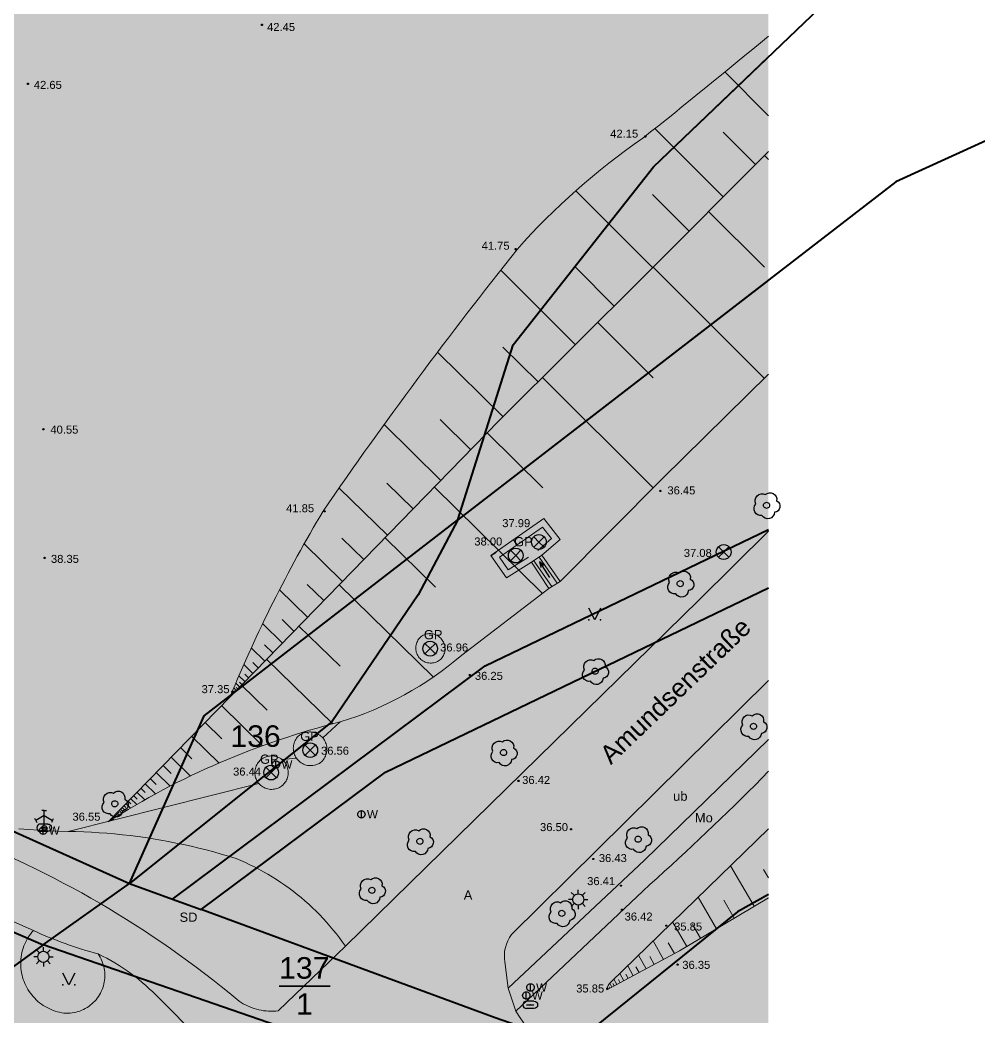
# Model space of a CAD drawing. Header units: metres. Extents: x 363857 to 365179, y 5807840 to 5809004.
# Drawn here: x 364939.2 to 365017.1, y 5808335.5 to 5808416.5 of the extents above; entities that cross this region are included whole.
import ezdxf

# ---------------------------------------------------------------- set-up
doc = ezdxf.new("R2010")
doc.units = ezdxf.units.M
doc.header["$LTSCALE"] = 0.5
doc.linetypes.add('LF11.35', pattern=[0])
doc.layers.get('0').update_dxf_attribs({"color": 1, "linetype": 'CONTINUOUS'})
for name, color, linetype in [('Flurstücksgrenze', 5, 'CONTINUOUS'), ('Stk.Befestigungsarten', 1, 'CONTINUOUS'), ('Stk.Beleuchtung', 1, 'CONTINUOUS'), ('Stk.Bordsteine', 1, 'CONTINUOUS'), ('Stk.Bäume', 1, 'CONTINUOUS'), ('Stk.Böschungen', 1, 'CONTINUOUS'), ('Stk.Einfriedungen', 1, 'CONTINUOUS'), ('Stk.Geländehöhen', 1, 'CONTINUOUS'), ('Stk.Grünflächen', 1, 'CONTINUOUS'), ('Stk.Straßennamen', 1, 'CONTINUOUS'), ('Stk.Topografie allgemein', 1, 'CONTINUOUS'), ('Stk.Ver- und Entsorgungsanlagen allgemein', 1, 'CONTINUOUS'), ('Stk.Waldflächen', 1, 'CONTINUOUS'), ('Stk.Wasserversorgung', 1, 'CONTINUOUS')]:
    doc.layers.add(name, color=color, linetype=linetype)
doc.styles.add('Arial', font='Arial.ttf')
doc.styles.add('TA  11.0401.0000', font='Arial.ttf')

# ---------------------------------------------------------------- blocks, each defined once
blk = doc.blocks.new('S11..221', base_point=(0, -0.5))
at = {"color": 0, "lineweight": -2}
blk.add_lwpolyline([(0, -0.5), (0, 0), (0, 0.5)], dxfattribs=at)
blk = doc.blocks.new('Geländehöhe')
at = {"color": 0, "lineweight": -2}
for points in [[(0.0087, -0.005, -0.5773503), (-0.0087, -0.005, -0.5773503), (0, 0.01, -0.5773503)], [(0.0043, -0.0025, -0.5773503), (-0.0043, -0.0025, -0.5773503), (0, 0.005, -0.5773503)]]:
    blk.add_lwpolyline(points, format="xyb", close=True, dxfattribs=at)
blk = doc.blocks.new('Treppenpfeil')
at = {"color": 0, "lineweight": -2}
for points in [[(-0.1, 0.05), (-0.25, 0), (-0.1, -0.05)], [(-0.25, 0), (0.25, 0)]]:
    blk.add_lwpolyline(points, dxfattribs=at)
blk = doc.blocks.new('S11..124')
at = {"color": 0, "lineweight": -2}
for points in [[(-0.1, 0), (-0.175, 0)], [(-0.075, 0.075), (-0.125, 0.125)], [(0, 0.1), (0, 0.175)], [(0.075, 0.075), (0.125, 0.125)], [(0.1, 0), (0.175, 0)], [(-0.075, -0.075), (-0.125, -0.125)], [(0, -0.1), (0, -0.175)], [(0.075, -0.075), (0.125, -0.125)]]:
    blk.add_lwpolyline(points, dxfattribs=at)
blk.add_lwpolyline([(0.0866, -0.05, -0.5773503), (-0.0866, -0.05, -0.5773503), (0, 0.1, -0.5773503)], format="xyb", close=True, dxfattribs=at)
blk = doc.blocks.new('S11..320')
at = {"color": 0, "lineweight": -2}
for points in [[(0, 0.125), (-0.085, 0.075), (-0.095, 0.095)], [(0, 0.025), (0, 0.125), (0, 0.175), (-0.025, 0.175)], [(0, 0.175), (0.025, 0.175)], [(0, 0.125), (0.085, 0.075), (0.075, 0.055)], [(-0.085, 0.075), (-0.075, 0.055)], [(0.085, 0.075), (0.095, 0.095)]]:
    blk.add_lwpolyline(points, dxfattribs=at)
blk.add_lwpolyline([(0.0216, -0.0125, -0.5773503), (-0.0216, -0.0125, -0.5773503), (0, 0.025, -0.5773503)], format="xyb", close=True, dxfattribs=at)
blk = doc.blocks.new('S11..151')
at = {"color": 0, "lineweight": -2}
for points in [[(0.25, 0.25), (-0.25, 0.25, 1), (-0.25, -0.25)], [(0.25, 0.25, -1), (0.25, -0.25), (-0.25, -0.25)]]:
    blk.add_lwpolyline(points, format="xyb", dxfattribs=at)
blk.add_lwpolyline([(-0.25, 0), (0.25, 0)], dxfattribs=at)
blk.add_point((0, 0), dxfattribs=at)
blk = doc.blocks.new('Wasserschieber')
at = {"color": 0, "lineweight": -2}
blk.add_lwpolyline([(0.0346, -0.02, -0.5773503), (-0.0346, -0.02, -0.5773503), (0, 0.04, -0.5773503)], format="xyb", close=True, dxfattribs=at)
blk.add_lwpolyline([(0, -0.04), (0, 0.04)], dxfattribs=at)
at = {"color": 0, "lineweight": -2, "insert": (0.0605, -0.0445), "char_height": 0.09, "attachment_point": 7, "line_spacing_factor": 0.84, "style": 'Arial'}
blk.add_mtext('W', dxfattribs=at)
blk = doc.blocks.new('S11..60')
at = {"color": 0, "lineweight": -2}
for points in [[(0.165, 0.075, -0.7675055), (0.13, -0.115, -0.7475991), (-0.075, -0.165, -0.7388858), (-0.175, 0.02, -0.7315501), (-0.02, 0.175, -0.7388858)], [(0.0433, -0.025, -0.5773503), (-0.0433, -0.025, -0.5773503), (0, 0.05, -0.5773503)]]:
    blk.add_lwpolyline(points, format="xyb", close=True, dxfattribs=at)
blk = doc.blocks.new('S11..36')
at = {"color": 0, "lineweight": -2}
blk.add_lwpolyline([(0.065, -0.0375, -0.5773503), (-0.065, -0.0375, -0.5773503), (0, 0.075, -0.5773503)], format="xyb", close=True, dxfattribs=at)
for points in [[(-0.05, 0.05), (0, 0), (-0.05, -0.05)], [(0.05, -0.05), (0, 0), (0.05, 0.05)]]:
    blk.add_lwpolyline(points, dxfattribs=at)
blk = doc.blocks.new('S11..146', base_point=(0, 0.25))
at = {"color": 0, "lineweight": -2}
blk.add_lwpolyline([(0.05, 0.35), (0, 0.25), (-0.05, 0.35)], dxfattribs=at)
for p in [(-0.05, 0.25), (0.05, 0.25)]:
    blk.add_point(p, dxfattribs=at)

msp = doc.modelspace()

# ---------------------------------------------------------------- hatches: boundary and pattern name
at = {"layer": 'Stk.Befestigungsarten', "lineweight": 18}
for points in [[(364906.2511, 5808357.9869), (364865.5289, 5808379.7693), (364870.0932, 5808381.5097, 0.0221059), (364931.1668, 5808351.907), (364939.6649, 5808347.9259, -0.0273779), (364947.1211, 5808343.8889, -0.0358384), (364956.8406, 5808336.9352, 0.197847), (364960.152, 5808336.0283), (364954.4652, 5808330.6479, 0.110371), (364954.9721, 5808331.8896, 0.1350347), (364954.19, 5808333.321), (364949.9691, 5808337.5568, 0.0820662), (364945.5314, 5808340.6439, -0.0411628), (364940.2672, 5808342.5505), (364932.0643, 5808346.1471)], [(365000, 5808362.8478), (364979.1245, 5808342.2208, 0.2062722), (364978.5799, 5808339.9954), (364978.8529, 5808337.8648), (364972.1311, 5808332.4825, 0.076786), (364970.4023, 5808332.492, 0.1523108), (364967.276, 5808331.0833), (364954.4652, 5808330.6479), (364960.152, 5808336.0283), (364965.6292, 5808341.2753), (364994.3408, 5808369.3914), (365000, 5808374.9868)], [(364997.0138, 5808317.0052, 0.0488021), (364989.4114, 5808322.9411), (364986.1037, 5808325.4839, 0.0938643), (364972.1311, 5808332.4825), (364978.8529, 5808337.8648), (364979.4748, 5808335.9936, 0.1721882), (364987.4141, 5808329.621, -0.0804736), (364993.6449, 5808325.8764, -0.0200067), (364996.7632, 5808323.4803, -0.0222969), (365000, 5808320.526), (365000, 5808313.9138, 0.0185222)]]:
    msp.add_hatch(color=9, dxfattribs=at).paths.add_polyline_path(points, flags=0)
at = {"layer": 'Stk.Befestigungsarten', "lineweight": 18, "true_color": 0xfcddb3}
for points in [[(364981.7393, 5808376.0054), (364983.075, 5808374.313), (364981.5918, 5808373.0307), (364980.7615, 5808372.4568), (364978.7223, 5808371.1826), (364977.4561, 5808373.0033)], [(364971.8583, 5808366.4885, -0.3468413), (364973.37, 5808366.2917, -0.4098354), (364973.3624, 5808364.5639, -0.4413918), (364971.5576, 5808364.7909, -0.4085752)], [(364963.6086, 5808356.1854, -0.4099622), (364961.6384, 5808356.5484, -0.3520518), (364961.7825, 5808358.3305, -0.413399), (364963.7928, 5808358.189, -0.4124659)], [(364978.8529, 5808337.8648), (364989.9398, 5808348.27), (365000, 5808358.0704), (365000, 5808355.4798), (364998.915, 5808354.3542, -0.0131145), (364989.793, 5808345.7551), (364979.4748, 5808335.9936)], [(364960.5274, 5808354.3481, -0.4132431), (364958.5851, 5808354.4888, -0.3914224), (364958.6827, 5808356.3589, -0.3659035), (364960.4607, 5808356.4512, -0.463213)]]:
    msp.add_hatch(color=41, dxfattribs=at).paths.add_polyline_path(points, flags=0)
at = {"layer": 'Stk.Befestigungsarten', "lineweight": 18, "true_color": 0xdcbe9c}
msp.add_hatch(color=31, dxfattribs=at).paths.add_polyline_path([(365000, 5808358.0704), (364989.9398, 5808348.27), (364978.8529, 5808337.8648), (364978.5799, 5808339.9954, -0.2062722), (364979.1245, 5808342.2208), (365000, 5808362.8478)], flags=0)
at = {"layer": 'Stk.Befestigungsarten', "lineweight": 18, "true_color": 0xe4d1d1}
for points in [[(364960.152, 5808336.0283, -0.197847), (364956.8406, 5808336.9352, 0.0358384), (364947.1211, 5808343.8889, 0.0273779), (364939.6649, 5808347.9259), (364931.1668, 5808351.907, 0.0409991), (364943.0939, 5808350.5982, -0.0734816), (364956.734, 5808348.3928, -0.1459839), (364965.6292, 5808341.2753)], [(364942.3735, 5808318.4, 0.1057525), (364945.2493, 5808323.6309, 0.0565353), (364945.822, 5808326.7961, 0.4035788), (364943.5237, 5808328.8478, 0.1567813), (364937.9562, 5808326.5824), (364925.457, 5808316.3547), (364922.3763, 5808318.1677, -0.0374505), (364929.3793, 5808325.8939, -0.0250037), (364934.6649, 5808330.4334, 0.1123961), (364936.0923, 5808335.1211, 0.0844715), (364934.8933, 5808340.9705, 0.0741715), (364932.0643, 5808346.1471), (364940.2672, 5808342.5505, 0.2572825), (364939.39, 5808338.7495, 0.3112182), (364942.926, 5808335.828, 0.2566803), (364945.5542, 5808337.1928, 0.3071063), (364945.5314, 5808340.6439, -0.0820662), (364949.9691, 5808337.5568), (364954.19, 5808333.321, -0.1350347), (364954.9721, 5808331.8896, -0.110371), (364954.4652, 5808330.6479)]]:
    msp.add_hatch(color=254, dxfattribs=at).paths.add_polyline_path(points, flags=0)
at = {"layer": 'Stk.Grünflächen', "lineweight": 18, "true_color": 0xe0ffd9}
for points in [[(364963.7928, 5808358.189), (364965.2007, 5808359.4904, 0.1035849), (364975.0756, 5808364.906), (364982.1713, 5808370.335), (364983.0707, 5808370.908), (364991.3821, 5808379.2513), (365000, 5808387.7443), (365000, 5808374.9868), (364994.3408, 5808369.3914), (364965.6292, 5808341.2753, 0.1459839), (364956.734, 5808348.3928, 0.0734816), (364943.0939, 5808350.5982), (364958.5851, 5808354.4888, 0.4132431), (364960.5274, 5808354.3481, 0.463213), (364960.4607, 5808356.4512), (364961.6384, 5808356.5484, 0.4099622), (364963.6086, 5808356.1854, 0.4124659)], [(364945.5314, 5808340.6439, -0.3071063), (364945.5542, 5808337.1928, -0.2566803), (364942.926, 5808335.828, -0.3112182), (364939.39, 5808338.7495, -0.2572825), (364940.2672, 5808342.5505, 0.0411628)]]:
    msp.add_hatch(color=254, dxfattribs=at).paths.add_polyline_path(points, flags=0)
at = {"layer": 'Stk.Topografie allgemein', "lineweight": 18, "true_color": 0xe5e5e5}
msp.add_hatch(color=254, dxfattribs=at).paths.add_polyline_path([(364982.1713, 5808370.335), (364980.7615, 5808372.4568), (364981.5918, 5808373.0307), (364983.0707, 5808370.908)], flags=0)
at = {"layer": 'Stk.Waldflächen', "lineweight": 18, "true_color": 0xb3ff7f}
h = msp.add_hatch(color=71, dxfattribs=at)
h.paths.add_polyline_path([(364870.0932, 5808381.5097, -0.0219061), (364863.2677, 5808385.2468), (364846.7479, 5808395.9409), (364832.8914, 5808404.9468), (364823.8065, 5808410.8236), (364815.5788, 5808417.2292), (364804.4354, 5808426.1408), (364791.6963, 5808436.4919), (364780.8809, 5808445.1211), (364934.3953, 5808570.256), (364943.3743, 5808564.7467), (364950.9246, 5808559.9842), (364959.0199, 5808555.48), (364964.7782, 5808552.3296), (364969.0388, 5808549.9501), (365000, 5808418.1624), (365000, 5808387.7443), (364991.3821, 5808379.2513), (364983.0707, 5808370.908), (364981.5918, 5808373.0307), (364983.075, 5808374.313), (364981.7393, 5808376.0054), (364977.4561, 5808373.0033), (364978.7223, 5808371.1826), (364980.7615, 5808372.4568), (364982.1713, 5808370.335), (364975.0756, 5808364.906, -0.1035849), (364965.2007, 5808359.4904), (364963.7928, 5808358.189, 0.413399), (364961.7825, 5808358.3305, 0.3520518), (364961.6384, 5808356.5484), (364960.4607, 5808356.4512, 0.3659035), (364958.6827, 5808356.3589, 0.3914224), (364958.5851, 5808354.4888), (364943.0939, 5808350.5982, -0.0409991), (364931.1668, 5808351.907, -0.0221059)], flags=0)
h.paths.add_polyline_path([(364971.8583, 5808366.4885, 0.4085752), (364971.5576, 5808364.7909, 0.4413918), (364973.3624, 5808364.5639, 0.4098354), (364973.37, 5808366.2917, 0.3468413)], flags=0)
msp.add_hatch(color=71, dxfattribs=at).paths.add_polyline_path([(365000, 5808324.2907, -0.0281371), (364993.6449, 5808325.8764, 0.0804736), (364987.4141, 5808329.621, -0.1721882), (364979.4748, 5808335.9936), (364989.793, 5808345.7551, 0.0131145), (364998.915, 5808354.3542), (365000, 5808355.4798)], flags=0)

# ---------------------------------------------------------------- linework, layer by layer
at = {"layer": 'Flurstücksgrenze', "color": 7, "linetype": 'Continuous', "lineweight": 40}
for p, q in [((364976.989, 5808364.053), (365000, 5808375.1084)), ((364895.879, 5808369.78), (364948.078, 5808346.368)), ((364951.584, 5808345.101), (364976.989, 5808364.053)), ((364892.465, 5808362.523), (364941.064, 5808341.375)), ((364941.064, 5808341.375), (364948.078, 5808346.368)), ((364948.078, 5808346.368), (364951.584, 5808345.101)), ((364951.584, 5808345.101), (364953.909, 5808344.245)), ((364941.064, 5808341.375), (364908.865, 5808318.095)), ((364978.236, 5808328.568), (364941.064, 5808341.375))]:
    msp.add_line(p, q, dxfattribs=at)
at = {"layer": 'Flurstücksgrenze', "color": 7, "linetype": 'Continuous', "lineweight": 35}
msp.add_line((364960.2422, 5808338.035), (364964.3898, 5808338.035), dxfattribs=at)
at = {"layer": 'Flurstücksgrenze', "color": 7, "linetype": 'Continuous', "lineweight": 40}
for points in [[(365000, 5808395.3759), (364974.758, 5808375.896), (364979.266, 5808390.108), (364990.666, 5808404.575), (365029.857, 5808442.06), (365054.157, 5808469.189), (365067.031, 5808480.046), (365067.647, 5808488.631), (365097.61, 5808502.597), (365151.096, 5808548.993), (365166.269, 5808559.14), (365179.423, 5808519.164), (365171.698, 5808509.532), (365167.091, 5808503.788), (365132.798, 5808469.391), (365131.058, 5808461.683), (365106.886, 5808446.594), (365105.919, 5808446.885), (365010.36, 5808403.371), (364974.758, 5808375.896)], [(364974.758, 5808375.896), (364979.266, 5808390.108), (364990.666, 5808404.575), (365000, 5808413.5027)], [(364953.909, 5808344.245), (364968.887, 5808355.419), (365000, 5808370.3803)], [(365000, 5808345.477), (364997.491, 5808344.06), (364984.077, 5808333.267), (364977.802, 5808335.452), (364953.909, 5808344.245)]]:
    msp.add_lwpolyline(points, dxfattribs=at)
msp.add_lwpolyline([(364948.078, 5808346.368), (364954.152, 5808359.993), (364974.758, 5808375.896), (364971.547, 5808369.826), (364964.532, 5808359.504), (364948.078, 5808346.368)], close=True, dxfattribs=at)
at = {"layer": 'Stk.Bordsteine', "color": 7, "linetype": 'Continuous', "lineweight": 18}
msp.add_line((364978.8529, 5808337.8648), (364979.4748, 5808335.9936), dxfattribs=at)
for points in [[(364978.8529, 5808337.8648), (364978.5799, 5808339.9954, -0.2062722), (364979.1245, 5808342.2208), (365000, 5808362.8478)], [(364993.6449, 5808325.8764, 0.0804736), (364987.4141, 5808329.621, -0.1721882), (364979.4748, 5808335.9936)]]:
    msp.add_lwpolyline(points, format="xyb", dxfattribs=at)
at = {"layer": 'Stk.Böschungen', "color": 7, "linetype": 'Continuous', "lineweight": 9}
for p, q in [((365000, 5808408.7242), (364996.4515, 5808412.2823)), ((364996.3252, 5808402.1435), (364990.7784, 5808407.6858)), ((364998.9478, 5808404.7745), (364996.3245, 5808407.4049)), ((364999.6727, 5808405.5018), (365000, 5808405.1737)), ((364990.59, 5808396.3896), (364984.3482, 5808402.6263)), ((364993.5574, 5808399.3667), (364990.5839, 5808402.3378)), ((364995.1472, 5808400.9617), (364999.6815, 5808396.4303)), ((364984.3131, 5808390.1284), (364978.2544, 5808396.1822)), ((364987.4673, 5808393.2731), (364984.3166, 5808396.4213)), ((364990.6418, 5808396.4417), (364999.6701, 5808387.4192)), ((364986.138, 5808391.9479), (364990.6383, 5808387.4506)), ((364978.4385, 5808384.2716), (364973.1058, 5808389.5233)), ((364981.2803, 5808387.1049), (364978.4213, 5808389.9205)), ((364981.642, 5808387.4654), (364990.6445, 5808378.5109)), ((364975.8205, 5808381.5976), (364973.3373, 5808384.043)), ((364973.3866, 5808379.1029), (364968.7781, 5808383.6415)), ((364977.1579, 5808382.9684), (364981.6818, 5808378.5117)), ((364971.1281, 5808376.788), (364968.9909, 5808378.8776)), ((364969.0408, 5808374.6486), (364965.1198, 5808378.4823)), ((364972.8587, 5808378.5618), (364981.6299, 5808369.9208)), ((364965.3847, 5808370.9012), (364962.2696, 5808373.9468)), ((364967.1261, 5808372.686), (364965.3431, 5808374.4294)), ((364968.8487, 5808374.4517), (364972.9575, 5808370.4404)), ((364962.5552, 5808368.001), (364960.2773, 5808370.2282)), ((364963.8635, 5808369.342), (364962.5239, 5808370.6517)), ((364965.1094, 5808370.6191), (364972.7723, 5808363.1382)), ((364960.5024, 5808365.897), (364958.9016, 5808367.4622)), ((364961.4429, 5808366.8609), (364960.4799, 5808367.8024)), ((364961.8489, 5808367.2771), (364965.1899, 5808364.0155)), ((364959.0708, 5808364.4297), (364957.9775, 5808365.4986)), ((364959.7207, 5808365.0957), (364959.0553, 5808365.7462)), ((364958.5369, 5808363.8824), (364958.0906, 5808364.3188)), ((364959.2246, 5808364.5873), (364964.6026, 5808359.3371)), ((364958.101, 5808363.4356), (364957.3722, 5808364.1482)), ((364957.0275, 5808362.3354), (364956.7127, 5808362.6432)), ((364957.4545, 5808362.773), (364956.9705, 5808363.2463)), ((364957.2182, 5808362.5307), (364957.023, 5808362.7216)), ((364957.7451, 5808363.0709), (364957.4476, 5808363.3618)), ((364956.4314, 5808361.7244), (364956.3577, 5808361.7965)), ((364956.5711, 5808361.8675), (364956.4406, 5808361.9952)), ((364956.5013, 5808361.7959), (364956.4502, 5808361.8459)), ((364956.7499, 5808362.0508), (364956.5466, 5808362.2496)), ((364956.6507, 5808361.9491), (364956.5692, 5808362.0287)), ((364956.8738, 5808362.1778), (364956.747, 5808362.3018)), ((364957.178, 5808362.4896), (364959.2751, 5808360.4423)), ((364956.2918, 5808361.5812), (364956.2748, 5808361.5978)), ((364956.3616, 5808361.6528), (364956.3389, 5808361.675)), ((364955.546, 5808360.8169), (364958.8904, 5808357.552)), ((364954.2201, 5808359.4582), (364955.5786, 5808358.132)), ((364953.1275, 5808358.3385), (364955.3664, 5808356.1528)), ((364952.2191, 5808357.4076), (364953.1498, 5808356.499)), ((364951.4514, 5808356.6208), (364953.0246, 5808355.0849)), ((364950.2453, 5808355.3848), (364951.387, 5808354.2702)), ((364950.8025, 5808355.9558), (364951.4673, 5808355.3067)), ((364949.7666, 5808354.8942), (364950.2571, 5808354.4154)), ((364948.6836, 5808353.7843), (364949.3253, 5808353.1579)), ((364948.9967, 5808354.1052), (364949.3641, 5808353.7466)), ((364949.3553, 5808354.4727), (364950.1982, 5808353.6498)), ((364947.9625, 5808353.0454), (364948.1763, 5808352.8367)), ((364948.1712, 5808353.2592), (364948.6607, 5808352.7813)), ((364948.4101, 5808353.504), (364948.6903, 5808353.2305)), ((364947.0405, 5808352.1005), (364947.2241, 5808351.9212)), ((364947.1301, 5808352.1923), (364947.2335, 5808352.0913)), ((364947.231, 5808352.2957), (364947.464, 5808352.0683)), ((364947.3447, 5808352.4122), (364947.4759, 5808352.2842)), ((364947.4728, 5808352.5435), (364947.7684, 5808352.2549)), ((364947.617, 5808352.6913), (364947.7835, 5808352.5288)), ((364947.7795, 5808352.8578), (364948.1546, 5808352.4917)), ((364946.4014, 5808351.4456), (364946.4105, 5808351.4367)), ((364946.4713, 5808351.5171), (364946.5075, 5808351.4818)), ((364946.5411, 5808351.5887), (364946.5683, 5808351.5622)), ((364946.611, 5808351.6603), (364946.6833, 5808351.5896)), ((364946.6808, 5808351.7319), (364946.726, 5808351.6877)), ((364946.7506, 5808351.8034), (364946.8592, 5808351.6975)), ((364946.8205, 5808351.875), (364946.8838, 5808351.8132)), ((364946.8903, 5808351.9466), (364947.035, 5808351.8053)), ((364946.9609, 5808352.0189), (364947.0424, 5808351.9394)), ((364998.8549, 5808344.5237), (364996.911, 5808347.8039)), ((365000, 5808346.8323), (364999.6079, 5808347.4939)), ((364995.7721, 5808342.6789), (364994.285, 5808345.2514)), ((364997.2186, 5808343.5445), (364996.375, 5808345.0038)), ((364993.3732, 5808341.2434), (364992.2178, 5808343.2421)), ((364994.4971, 5808341.9159), (364993.8417, 5808343.0497)), ((364991.4828, 5808340.1942), (364990.6388, 5808341.7074)), ((364992.3714, 5808340.67), (364991.8678, 5808341.5412)), ((364990.0643, 5808339.4348), (364989.4443, 5808340.5463)), ((364990.719, 5808339.7853), (364990.3573, 5808340.4337)), ((364989.0223, 5808338.877), (364988.5669, 5808339.6934)), ((364989.5032, 5808339.1344), (364989.2375, 5808339.6107)), ((364987.6938, 5808338.1658), (364987.4522, 5808338.61)), ((364987.9541, 5808338.3051), (364987.813, 5808338.5643)), ((364988.2569, 5808338.4672), (364987.9223, 5808339.067)), ((364988.6101, 5808338.6563), (364988.415, 5808339.0062)), ((364986.9099, 5808337.7461), (364986.8958, 5808337.7723)), ((364986.998, 5808337.7933), (364986.9194, 5808337.9401)), ((364987.1161, 5808337.8565), (364987.0529, 5808337.9745)), ((364987.28, 5808337.9442), (364987.1045, 5808338.272)), ((364987.4709, 5808338.0464), (364987.3674, 5808338.2367))]:
    msp.add_line(p, q, dxfattribs=at)
at = {"layer": 'Stk.Böschungen', "color": 7, "linetype": 'Continuous', "lineweight": 18}
for points in [[(364946.3316, 5808351.374), (364956.2501, 5808361.5385), (364978.1046, 5808383.9387), (364990.0689, 5808395.8669), (365000, 5808405.8302)], [(365000, 5808345.2089), (364992.7843, 5808340.891), (364986.8608, 5808337.7198)]]:
    msp.add_lwpolyline(points, dxfattribs=at)
for points in [[(365000, 5808387.7443), (364991.3821, 5808379.2513), (364983.0707, 5808370.908), (364982.1713, 5808370.335), (364975.0756, 5808364.906, -0.1035849), (364965.2007, 5808359.4904, 0.0806991), (364946.3316, 5808351.374)], [(364986.8608, 5808337.7198, -0.1861167), (364987.2203, 5808338.3937), (365000, 5808350.8104)]]:
    msp.add_lwpolyline(points, format="xyb", dxfattribs=at)
for centre, radius, start, end in [((364549.1032, 5808959.9368), 707.149, 308.5493942, 309.6150493), ((365021.5048, 5808360.7504), 55.9928, 124.499335, 138.477933), ((365264.3569, 5808170.1457), 364.6284, 141.35201, 145.510768), ((365061.1125, 5808318.3445), 113.4101, 149.081322, 157.612701)]:
    msp.add_arc(centre, radius, start, end, dxfattribs=at)
at = {"layer": 'Stk.Einfriedungen', "color": 7, "linetype": 'LF11.35', "lineweight": 18}
for p, q in [((364981.7393, 5808376.0054, 38.381), (364977.4561, 5808373.0033, 38.355)), ((364983.075, 5808374.313, 37.988), (364981.7393, 5808376.0054, 38.381)), ((364981.5918, 5808373.0307, 37.766), (364983.075, 5808374.313, 37.988)), ((364977.4561, 5808373.0033, 38.355), (364978.7223, 5808371.1826, 37.694)), ((364978.7223, 5808371.1826, 37.694), (364980.7615, 5808372.4568, 37.792))]:
    msp.add_line(p, q, dxfattribs=at)
at = {"layer": 'Stk.Einfriedungen', "color": 7, "linetype": 'Continuous', "lineweight": 18}
for p, q in [((364981.6395, 5808375.3248, 38.379), (364978.151, 5808372.8798, 38.357)), ((364982.3863, 5808374.3785, 38.075), (364981.6395, 5808375.3248, 38.295)), ((364981.2648, 5808373.4089, 37.766), (364982.3863, 5808374.3785, 37.934)), ((364978.151, 5808372.8798, 38.207), (364978.861, 5808371.8589, 37.836)), ((364978.861, 5808371.8589, 37.713), (364980.4965, 5808372.8808, 37.792))]:
    msp.add_line(p, q, dxfattribs=at)
at = {"layer": 'Stk.Topografie allgemein', "color": 7, "linetype": 'Continuous', "lineweight": 9}
for p, q in [((364991.3821, 5808379.2513, 36.849), (365000, 5808387.7443)), ((364983.0707, 5808370.908, 36.724), (364991.3821, 5808379.2513, 36.849)), ((364994.3408, 5808369.3914, 36.814), (365000, 5808374.9868, 36.951)), ((364980.7615, 5808372.4568, 37.792), (364981.5918, 5808373.0307, 37.766)), ((364982.1713, 5808370.335, 36.77), (364980.7615, 5808372.4568, 37.792)), ((364980.9479, 5808372.5856, 37.786), (364982.41, 5808370.4871, 36.758)), ((364981.3592, 5808372.8699, 37.773), (364982.832, 5808370.7559, 36.736)), ((364975.0756, 5808364.906, 36.669), (364982.1713, 5808370.335, 36.77)), ((364965.6292, 5808341.2753, 36.042), (364994.3408, 5808369.3914, 36.814)), ((364963.7928, 5808358.189, 36.575), (364965.2007, 5808359.4904, 36.57)), ((364960.4607, 5808356.4512, 36.505), (364961.6384, 5808356.5484, 36.514)), ((364943.0939, 5808350.5982, 36.256), (364958.5851, 5808354.4888, 36.425))]:
    msp.add_line(p, q, dxfattribs=at)
msp.add_lwpolyline([(365000, 5808358.0704), (364989.9398, 5808348.27), (364978.8529, 5808337.8648)], dxfattribs=at)
msp.add_lwpolyline([(364979.4748, 5808335.9936), (364989.793, 5808345.7551, 0.0131145), (364998.915, 5808354.3542), (365000, 5808355.4798)], format="xyb", dxfattribs=at)
for points in [[(364981.5918, 5808373.0307, 37.766), (364983.0707, 5808370.908, 36.724), (364982.1713, 5808370.335, 36.77)], [(364939.0963, 5808350.8169, 36.289), (364939.8948, 5808350.7557, 36.2824), (364940.6939, 5808350.7032, 36.2758), (364941.4935, 5808350.6595, 36.2692), (364942.2935, 5808350.6245, 36.2626), (364943.0939, 5808350.5982, 36.256), (364943.7241, 5808350.5854, 36.2526), (364944.354, 5808350.5642, 36.2492), (364944.9836, 5808350.5347, 36.2458), (364945.6128, 5808350.4967, 36.2424), (364946.2414, 5808350.4503, 36.239), (364946.8693, 5808350.3956, 36.2355), (364947.4965, 5808350.3325, 36.2321), (364948.1227, 5808350.261, 36.2287), (364948.748, 5808350.1812, 36.2253), (364949.3721, 5808350.0931, 36.2219), (364949.995, 5808349.9966, 36.2185), (364950.6165, 5808349.8919, 36.2151), (364951.2366, 5808349.7789, 36.2117), (364951.8551, 5808349.6576, 36.2083), (364952.472, 5808349.528, 36.2049), (364953.0871, 5808349.3903, 36.2015), (364953.7003, 5808349.2444, 36.198), (364954.3114, 5808349.0903, 36.1946), (364954.9205, 5808348.928, 36.1912), (364955.5274, 5808348.7577, 36.1878), (364956.1319, 5808348.5793, 36.1844), (364956.734, 5808348.3928, 36.181), (364957.1148, 5808348.2339, 36.176), (364957.4922, 5808348.0672, 36.1711), (364957.8661, 5808347.8927, 36.1661), (364958.2363, 5808347.7105, 36.1611), (364958.6027, 5808347.5206, 36.1562), (364958.965, 5808347.3232, 36.1512), (364959.3232, 5808347.1184, 36.1462), (364959.677, 5808346.9062, 36.1413), (364960.0264, 5808346.6867, 36.1363), (364960.3712, 5808346.46, 36.1314), (364960.7112, 5808346.2262, 36.1264), (364961.0463, 5808345.9854, 36.1214), (364961.3763, 5808345.7378, 36.1165), (364961.7011, 5808345.4833, 36.1115), (364962.0206, 5808345.2222, 36.1065), (364962.3346, 5808344.9545, 36.1016), (364962.643, 5808344.6804, 36.0966), (364962.9457, 5808344.4, 36.0916), (364963.2425, 5808344.1133, 36.0867), (364963.5333, 5808343.8206, 36.0817), (364963.8179, 5808343.5219, 36.0768), (364964.0963, 5808343.2174, 36.0718), (364964.3684, 5808342.9072, 36.0668), (364964.634, 5808342.5914, 36.0619), (364964.8929, 5808342.2702, 36.0569), (364965.1452, 5808341.9436, 36.0519), (364965.3907, 5808341.612, 36.047), (364965.6292, 5808341.2753, 36.042), (364960.152, 5808336.0283, 36.019), (364960.152, 5808336.0283, 36.019), (364959.9573, 5808336.0084, 36.0151), (364959.762, 5808335.9971, 36.0112), (364959.5664, 5808335.9942, 36.0073), (364959.3708, 5808335.9998, 36.0034), (364959.1756, 5808336.0138, 35.9996), (364958.9813, 5808336.0364, 35.9957), (364958.7881, 5808336.0673, 35.9918), (364958.5964, 5808336.1066, 35.9879), (364958.4066, 5808336.1542, 35.984), (364958.219, 5808336.2099, 35.9801), (364958.0341, 5808336.2738, 35.9762), (364957.8521, 5808336.3456, 35.9723), (364957.6734, 5808336.4253, 35.9684), (364957.4983, 5808336.5126, 35.9646), (364957.3271, 5808336.6074, 35.9607), (364957.1603, 5808336.7096, 35.9568), (364956.998, 5808336.8189, 35.9529), (364956.8406, 5808336.9352, 35.949), (364956.1803, 5808337.4774, 35.9591), (364955.5146, 5808338.0128, 35.9691), (364954.8434, 5808338.5414, 35.9792), (364954.1668, 5808339.0631, 35.9893), (364953.4849, 5808339.5778, 35.9994), (364952.7977, 5808340.0856, 36.0094), (364952.1055, 5808340.5862, 36.0195), (364951.4081, 5808341.0798, 36.0296), (364950.7057, 5808341.5662, 36.0396), (364949.9984, 5808342.0453, 36.0497), (364949.2862, 5808342.5172, 36.0598), (364948.5692, 5808342.9818, 36.0699), (364947.8475, 5808343.4391, 36.0799), (364947.1211, 5808343.8889, 36.09), (364946.3959, 5808344.329, 36.0937), (364945.6659, 5808344.7612, 36.0974), (364944.9313, 5808345.1854, 36.1011), (364944.192, 5808345.6015, 36.1048), (364943.4483, 5808346.0095, 36.1085), (364942.7001, 5808346.4093, 36.1122), (364941.9476, 5808346.8009, 36.1159), (364941.1908, 5808347.1842, 36.1196), (364940.4299, 5808347.5592, 36.1233), (364939.6649, 5808347.9259, 36.127), (364931.1668, 5808351.907, 36.355)], [(364932.0643, 5808346.1471, 36.179), (364940.2672, 5808342.5505, 36.051), (364940.1469, 5808342.4099, 36.0407), (364940.0332, 5808342.2639, 36.0304), (364939.9263, 5808342.1129, 36.02), (364939.8265, 5808341.9572, 36.0097), (364939.7338, 5808341.797, 35.9994), (364939.6486, 5808341.6328, 35.9891), (364939.571, 5808341.4648, 35.9788), (364939.5012, 5808341.2935, 35.9685), (364939.4392, 5808341.1191, 35.9581), (364939.3854, 5808340.9421, 35.9478), (364939.3396, 5808340.7628, 35.9375), (364939.3022, 5808340.5817, 35.9272), (364939.273, 5808340.3989, 35.9169), (364939.2523, 5808340.2151, 35.9065), (364939.24, 5808340.0305, 35.8962), (364939.2361, 5808339.8455, 35.8859), (364939.2408, 5808339.6605, 35.8756), (364939.2539, 5808339.476, 35.8653), (364939.2754, 5808339.2922, 35.855), (364939.3053, 5808339.1096, 35.8446), (364939.3435, 5808338.9286, 35.8343), (364939.39, 5808338.7495, 35.824), (364939.4432, 5808338.5769, 35.8227), (364939.5041, 5808338.4068, 35.8214), (364939.5726, 5808338.2397, 35.8201), (364939.6484, 5808338.0757, 35.8188), (364939.7315, 5808337.9154, 35.8175), (364939.8217, 5808337.7588, 35.8162), (364939.9188, 5808337.6065, 35.8149), (364940.0225, 5808337.4587, 35.8136), (364940.1328, 5808337.3156, 35.8123), (364940.2494, 5808337.1776, 35.811), (364940.372, 5808337.045, 35.8097), (364940.5004, 5808336.918, 35.8084), (364940.6344, 5808336.7968, 35.8071), (364940.7737, 5808336.6818, 35.8059), (364940.9179, 5808336.5731, 35.8046), (364941.0669, 5808336.4709, 35.8033), (364941.2203, 5808336.3755, 35.802), (364941.3777, 5808336.287, 35.8007), (364941.539, 5808336.2057, 35.7994), (364941.7038, 5808336.1317, 35.7981), (364941.8717, 5808336.0651, 35.7968), (364942.0424, 5808336.006, 35.7955), (364942.2156, 5808335.9547, 35.7942), (364942.3909, 5808335.9111, 35.7929), (364942.568, 5808335.8755, 35.7916), (364942.7464, 5808335.8477, 35.7903), (364942.926, 5808335.828, 35.789), (364943.0886, 5808335.8285, 35.7945), (364943.251, 5808335.8375, 35.7999), (364943.4126, 5808335.8552, 35.8054), (364943.5731, 5808335.8813, 35.8109), (364943.732, 5808335.9159, 35.8164), (364943.8888, 5808335.9589, 35.8218), (364944.0431, 5808336.0101, 35.8273), (364944.1945, 5808336.0694, 35.8328), (364944.3426, 5808336.1366, 35.8383), (364944.4869, 5808336.2115, 35.8437), (364944.6271, 5808336.294, 35.8492), (364944.7626, 5808336.3837, 35.8547), (364944.8933, 5808336.4805, 35.8602), (364945.0187, 5808336.5841, 35.8656), (364945.1384, 5808336.6942, 35.8711), (364945.2521, 5808336.8104, 35.8766), (364945.3595, 5808336.9325, 35.8821), (364945.4603, 5808337.0601, 35.8875), (364945.5542, 5808337.1928, 35.893), (364945.6393, 5808337.3275, 35.8973), (364945.7173, 5808337.4664, 35.9017), (364945.7879, 5808337.6091, 35.906), (364945.8511, 5808337.7554, 35.9104), (364945.9067, 5808337.9047, 35.9147), (364945.9544, 5808338.0566, 35.9191), (364945.9942, 5808338.2109, 35.9234), (364946.026, 5808338.367, 35.9278), (364946.0496, 5808338.5245, 35.9321), (364946.065, 5808338.6831, 35.9365), (364946.0722, 5808338.8422, 35.9408), (364946.0712, 5808339.0015, 35.9452), (364946.0619, 5808339.1605, 35.9495), (364946.0443, 5808339.3188, 35.9539), (364946.0186, 5808339.4761, 35.9582), (364945.9848, 5808339.6317, 35.9626), (364945.943, 5808339.7854, 35.9669), (364945.8933, 5808339.9368, 35.9713), (364945.8358, 5808340.0853, 35.9756), (364945.7706, 5808340.2307, 35.98), (364945.6981, 5808340.3725, 35.9843), (364945.6182, 5808340.5104, 35.9887), (364945.5314, 5808340.6439, 35.993), (364945.8797, 5808340.4732, 35.9883), (364946.2239, 5808340.2944, 35.9836), (364946.5638, 5808340.1076, 35.9789), (364946.8992, 5808339.9129, 35.9741), (364947.23, 5808339.7104, 35.9694), (364947.556, 5808339.5002, 35.9647), (364947.8769, 5808339.2824, 35.96), (364948.1927, 5808339.0572, 35.9553), (364948.5031, 5808338.8247, 35.9506), (364948.808, 5808338.585, 35.9459), (364949.1072, 5808338.3382, 35.9411), (364949.4006, 5808338.0845, 35.9364), (364949.6879, 5808337.824, 35.9317), (364949.9691, 5808337.5568, 35.927), (364954.19, 5808333.321, 35.825)]]:
    msp.add_polyline3d(points, dxfattribs=at)
for points in [[(364971.8583, 5808366.4885, 37.166), (364971.9486, 5808366.5374, 37.1572), (364972.0427, 5808366.5787, 37.1484), (364972.1399, 5808366.6119, 37.1396), (364972.2395, 5808366.6369, 37.1308), (364972.3409, 5808366.6536, 37.1219), (364972.4432, 5808366.6617, 37.1131), (364972.546, 5808366.6613, 37.1043), (364972.6483, 5808366.6523, 37.0955), (364972.7495, 5808366.6348, 37.0867), (364972.8489, 5808366.6089, 37.0779), (364972.9458, 5808366.5748, 37.0691), (364973.0395, 5808366.5328, 37.0602), (364973.1294, 5808366.4831, 37.0514), (364973.2148, 5808366.4261, 37.0426), (364973.2952, 5808366.3621, 37.0338), (364973.37, 5808366.2917, 37.025), (364973.4374, 5808366.2168, 37.0145), (364973.4984, 5808366.1366, 37.0039), (364973.5527, 5808366.0517, 36.9934), (364973.5999, 5808365.9626, 36.9829), (364973.6396, 5808365.87, 36.9724), (364973.6716, 5808365.7745, 36.9618), (364973.6957, 5808365.6766, 36.9513), (364973.7116, 5808365.5771, 36.9408), (364973.7194, 5808365.4766, 36.9303), (364973.719, 5808365.3759, 36.9197), (364973.7103, 5808365.2755, 36.9092), (364973.6935, 5808365.1761, 36.8987), (364973.6685, 5808365.0785, 36.8882), (364973.6357, 5808364.9832, 36.8776), (364973.5952, 5808364.8909, 36.8671), (364973.5472, 5808364.8023, 36.8566), (364973.4922, 5808364.7179, 36.8461), (364973.4305, 5808364.6382, 36.8355), (364973.3624, 5808364.5639, 36.825), (364973.2819, 5808364.5008, 36.834), (364973.1964, 5808364.4446, 36.843), (364973.1065, 5808364.3957, 36.852), (364973.0129, 5808364.3544, 36.861), (364972.9162, 5808364.3211, 36.87), (364972.817, 5808364.2958, 36.879), (364972.7161, 5808364.279, 36.888), (364972.6142, 5808364.2705, 36.897), (364972.5119, 5808364.2706, 36.906), (364972.4099, 5808364.2791, 36.915), (364972.309, 5808364.2961, 36.924), (364972.2099, 5808364.3214, 36.933), (364972.1132, 5808364.3548, 36.942), (364972.0196, 5808364.3961, 36.951), (364971.9298, 5808364.4451, 36.96), (364971.8443, 5808364.5014, 36.969), (364971.7639, 5808364.5646, 36.978), (364971.6889, 5808364.6342, 36.987), (364971.62, 5808364.7098, 36.996), (364971.5576, 5808364.7909, 37.005), (364971.5043, 5808364.8761, 37.0135), (364971.458, 5808364.9653, 37.0219), (364971.4192, 5808365.058, 37.0304), (364971.3881, 5808365.1536, 37.0389), (364971.3649, 5808365.2513, 37.0474), (364971.3498, 5808365.3507, 37.0558), (364971.3428, 5808365.4509, 37.0643), (364971.344, 5808365.5514, 37.0728), (364971.3534, 5808365.6515, 37.0813), (364971.3709, 5808365.7504, 37.0897), (364971.3965, 5808365.8476, 37.0982), (364971.4298, 5808365.9424, 37.1067), (364971.4709, 5808366.0342, 37.1152), (364971.5192, 5808366.1223, 37.1236), (364971.5746, 5808366.2061, 37.1321), (364971.6366, 5808366.2852, 37.1406), (364971.7049, 5808366.3589, 37.1491), (364971.7789, 5808366.4268, 37.1575), (364971.8583, 5808366.4885, 37.166)], [(364963.6086, 5808356.1854, 36.53), (364963.5144, 5808356.1267, 36.5292), (364963.4159, 5808356.0755, 36.5284), (364963.3137, 5808356.0322, 36.5276), (364963.2084, 5808355.9969, 36.5268), (364963.1008, 5808355.9698, 36.526), (364962.9913, 5808355.9513, 36.5252), (364962.8807, 5808355.9413, 36.5244), (364962.7697, 5808355.9399, 36.5236), (364962.659, 5808355.9472, 36.5228), (364962.5491, 5808355.963, 36.522), (364962.4408, 5808355.9874, 36.5212), (364962.3347, 5808356.0201, 36.5204), (364962.2315, 5808356.0609, 36.5196), (364962.1317, 5808356.1097, 36.5188), (364962.0361, 5808356.166, 36.518), (364961.9451, 5808356.2296, 36.5172), (364961.8593, 5808356.3001, 36.5164), (364961.7793, 5808356.3771, 36.5156), (364961.7055, 5808356.46, 36.5148), (364961.6384, 5808356.5484, 36.514), (364961.5815, 5808356.6394, 36.5183), (364961.5316, 5808356.7344, 36.5226), (364961.489, 5808356.8329, 36.5268), (364961.4539, 5808356.9343, 36.5311), (364961.4266, 5808357.0381, 36.5354), (364961.4071, 5808357.1436, 36.5397), (364961.3956, 5808357.2503, 36.5439), (364961.3921, 5808357.3576, 36.5482), (364961.3968, 5808357.4648, 36.5525), (364961.4094, 5808357.5714, 36.5568), (364961.4301, 5808357.6767, 36.5611), (364961.4586, 5808357.7802, 36.5653), (364961.4947, 5808357.8812, 36.5696), (364961.5384, 5808357.9792, 36.5739), (364961.5893, 5808358.0737, 36.5782), (364961.6472, 5808358.1641, 36.5824), (364961.7117, 5808358.2498, 36.5867), (364961.7825, 5808358.3305, 36.591), (364961.8699, 5808358.4004, 36.5902), (364961.9624, 5808358.4632, 36.5894), (364962.0596, 5808358.5185, 36.5886), (364962.1608, 5808358.5661, 36.5878), (364962.2655, 5808358.6056, 36.587), (364962.3729, 5808358.6368, 36.5862), (364962.4824, 5808358.6594, 36.5854), (364962.5934, 5808358.6735, 36.5846), (364962.7051, 5808358.6788, 36.5838), (364962.8169, 5808358.6753, 36.583), (364962.9281, 5808358.6631, 36.5822), (364963.038, 5808358.6422, 36.5814), (364963.1459, 5808358.6127, 36.5806), (364963.2511, 5808358.5749, 36.5798), (364963.3531, 5808358.529, 36.579), (364963.4512, 5808358.4753, 36.5782), (364963.5448, 5808358.414, 36.5774), (364963.6332, 5808358.3455, 36.5766), (364963.7161, 5808358.2704, 36.5758), (364963.7928, 5808358.189, 36.575), (364963.8605, 5808358.1002, 36.5728), (364963.921, 5808358.0065, 36.5705), (364963.9741, 5808357.9083, 36.5682), (364964.0193, 5808357.8062, 36.566), (364964.0564, 5808357.7009, 36.5638), (364964.0851, 5808357.5931, 36.5615), (364964.1053, 5808357.4833, 36.5592), (364964.1169, 5808357.3723, 36.557), (364964.1198, 5808357.2607, 36.5548), (364964.1139, 5808357.1492, 36.5525), (364964.0994, 5808357.0385, 36.5502), (364964.0762, 5808356.9294, 36.548), (364964.0446, 5808356.8223, 36.5458), (364964.0047, 5808356.7181, 36.5435), (364963.9567, 5808356.6172, 36.5412), (364963.9011, 5808356.5205, 36.539), (364963.838, 5808356.4284, 36.5368), (364963.768, 5808356.3415, 36.5345), (364963.6913, 5808356.2603, 36.5322), (364963.6086, 5808356.1854, 36.53)], [(364960.5274, 5808354.3481, 36.432), (364960.4428, 5808354.2808, 36.4316), (364960.3533, 5808354.2203, 36.4313), (364960.2592, 5808354.167, 36.431), (364960.1613, 5808354.1213, 36.4306), (364960.0601, 5808354.0834, 36.4302), (364959.9563, 5808354.0534, 36.4299), (364959.8504, 5808354.0318, 36.4296), (364959.7432, 5808354.0184, 36.4292), (364959.6352, 5808354.0135, 36.4288), (364959.5272, 5808354.0171, 36.4285), (364959.4198, 5808354.0292, 36.4282), (364959.3136, 5808354.0496, 36.4278), (364959.2094, 5808354.0782, 36.4274), (364959.1078, 5808354.1149, 36.4271), (364959.0093, 5808354.1595, 36.4268), (364958.9147, 5808354.2116, 36.4264), (364958.8244, 5808354.271, 36.426), (364958.739, 5808354.3373, 36.4257), (364958.6591, 5808354.41, 36.4254), (364958.5851, 5808354.4888, 36.425), (364958.5191, 5808354.5747, 36.4291), (364958.4601, 5808354.6655, 36.4332), (364958.4084, 5808354.7607, 36.4373), (364958.3643, 5808354.8596, 36.4414), (364958.3282, 5808354.9617, 36.4455), (364958.3001, 5808355.0663, 36.4496), (364958.2803, 5808355.1728, 36.4537), (364958.269, 5808355.2805, 36.4578), (364958.2661, 5808355.3888, 36.4619), (364958.2718, 5808355.497, 36.4661), (364958.2859, 5808355.6044, 36.4702), (364958.3084, 5808355.7103, 36.4743), (364958.3391, 5808355.8142, 36.4784), (364958.3779, 5808355.9153, 36.4825), (364958.4245, 5808356.0131, 36.4866), (364958.4787, 5808356.1069, 36.4907), (364958.54, 5808356.1961, 36.4948), (364958.6082, 5808356.2803, 36.4989), (364958.6827, 5808356.3589, 36.503), (364958.7639, 5808356.4293, 36.5031), (364958.8503, 5808356.4932, 36.5032), (364958.9415, 5808356.5502, 36.5033), (364959.0368, 5808356.5999, 36.5034), (364959.1357, 5808356.642, 36.5036), (364959.2376, 5808356.6763, 36.5037), (364959.3418, 5808356.7025, 36.5038), (364959.4478, 5808356.7206, 36.5039), (364959.5548, 5808356.7303, 36.504), (364959.6623, 5808356.7317, 36.5041), (364959.7696, 5808356.7247, 36.5042), (364959.8759, 5808356.7094, 36.5043), (364959.9808, 5808356.6859, 36.5044), (364960.0835, 5808356.6542, 36.5046), (364960.1835, 5808356.6146, 36.5047), (364960.28, 5808356.5674, 36.5048), (364960.3726, 5808356.5128, 36.5049), (364960.4607, 5808356.4512, 36.505), (364960.5431, 5808356.3802, 36.5017), (364960.6197, 5808356.303, 36.4984), (364960.6899, 5808356.22, 36.495), (364960.7534, 5808356.1316, 36.4917), (364960.8097, 5808356.0386, 36.4884), (364960.8585, 5808355.9414, 36.4851), (364960.8995, 5808355.8407, 36.4818), (364960.9325, 5808355.737, 36.4785), (364960.9572, 5808355.6311, 36.4751), (364960.9734, 5808355.5236, 36.4718), (364960.9811, 5808355.4151, 36.4685), (364960.9803, 5808355.3063, 36.4652), (364960.9709, 5808355.198, 36.4619), (364960.953, 5808355.0907, 36.4585), (364960.9267, 5808354.9852, 36.4552), (364960.8921, 5808354.8821, 36.4519), (364960.8496, 5808354.782, 36.4486), (364960.7993, 5808354.6856, 36.4453), (364960.7415, 5808354.5934, 36.442), (364960.6767, 5808354.5061, 36.4386), (364960.6051, 5808354.4242, 36.4353), (364960.5274, 5808354.3481, 36.432)]]:
    msp.add_polyline3d(points, close=True, dxfattribs=at)
for centre, radius, start, end in [((364957.208, 5808385.7753, 36.62), 27.4733, 286.913505, 310.569049), ((364954.4593, 5808373.5148, 36.022), 34.0618, 245.376258, 254.804759)]:
    msp.add_arc(centre, radius, start, end, dxfattribs=at)

# ---------------------------------------------------------------- block references
at = {"layer": 'Stk.Beleuchtung', "color": 7, "xscale": 4.5, "yscale": 4.5}
for p in [(364984.548, 5808345.072), (364941.0801, 5808340.4144, 36.066)]:
    msp.add_blockref('S11..124', p, dxfattribs=at)
at = {"layer": 'Stk.Bäume', "color": 7, "xscale": 4.95, "yscale": 4.95}
for p in [(364999.8509, 5808377.086), (364992.8401, 5808370.7235, 36.923), (364985.9176, 5808363.6093, 36.821), (364998.7921, 5808359.1319), (364978.4809, 5808357.0048, 36.433), (364946.8815, 5808352.8445, 36.74), (364971.6794, 5808349.7935, 36.375), (364989.4128, 5808349.9631), (364967.7779, 5808345.8149, 36.227), (364983.209, 5808343.9448)]:
    msp.add_blockref('S11..60', p, dxfattribs=at)
at = {"layer": 'Stk.Einfriedungen', "color": 7, "xscale": 0.5, "yscale": 0.5}
for p, rotation in [((364979.2826, 5808374.2835, 38.366), 215.027), ((364977.4561, 5808373.0033, 38.355), 304.817)]:
    msp.add_blockref('S11..221', p, dxfattribs=dict(at, rotation=rotation))
at = {"layer": 'Stk.Geländehöhen', "color": 7, "xscale": 5, "yscale": 5}
for p in [(364958.8435, 5808416.1103, 42.446), (364939.8254, 5808411.3189, 42.646), (364989.9902, 5808407.0414, 42.146), (364979.4617, 5808397.8893, 41.746), (364941.0813, 5808383.2628, 40.546), (364991.2246, 5808378.2579, 36.446), (364963.9313, 5808376.5955, 41.846), (364941.1773, 5808372.8117, 38.346), (364975.7314, 5808363.3035, 36.246), (364956.4401, 5808361.9345, 37.346), (364979.6906, 5808354.7009, 36.418), (364946.7171, 5808351.5584, 36.546), (364983.9672, 5808350.7765, 36.498), (364985.7721, 5808348.3622, 36.428), (364988.0157, 5808346.1934, 36.408), (364988.0943, 5808344.2286, 36.418), (364991.6998, 5808342.9439, 35.848), (364992.6205, 5808339.7825, 36.348), (364986.9028, 5808337.8244, 35.848)]:
    msp.add_blockref('Geländehöhe', p, dxfattribs=at)
at = {"layer": 'Stk.Grünflächen', "color": 7, "xscale": 9.53, "yscale": 9.53}
for p in [(364985.8863, 5808367.7791), (364943.1484, 5808338.1289)]:
    msp.add_blockref('S11..146', p, dxfattribs=at)
at = {"layer": 'Stk.Topografie allgemein', "color": 7, "xscale": 3, "yscale": 3, "rotation": 303.602}
msp.add_blockref('Treppenpfeil', (364981.8078, 5808371.8602), dxfattribs=at)
at = {"layer": 'Stk.Ver- und Entsorgungsanlagen allgemein', "color": 7, "xscale": 8, "yscale": 8}
for p in [(364981.3533, 5808374.1053, 37.991), (364979.4685, 5808373.0068, 37.997), (364996.3689, 5808373.2917, 37.081), (364972.5124, 5808365.4457, 36.96), (364962.768, 5808357.1959, 36.555), (364959.5897, 5808355.3817, 36.445)]:
    msp.add_blockref('S11..36', p, dxfattribs=at)
at = {"layer": 'Stk.Wasserversorgung', "color": 7}
for name, p, xscale, yscale in [('Wasserschieber', (364959.9748, 5808356.0291, 36.467), 7.5, 7.5), ('S11..320', (364941.1438, 5808350.8893, 36.232), 8, 8), ('Wasserschieber', (364966.9274, 5808351.9851, 36.327), 7.5, 7.5), ('S11..151', (364941.1382, 5808350.8986, 36.232), 1.2, 1.2), ('Wasserschieber', (364941.0612, 5808350.6596, 36.216), 7.5, 7.5), ('Wasserschieber', (364980.327, 5808337.2761), 7.5, 7.5), ('Wasserschieber', (364980.6682, 5808337.9243), 7.5, 7.5), ('S11..151', (364980.6481, 5808336.5074), 1.2, 1.2)]:
    msp.add_blockref(name, p, dxfattribs=dict(at, xscale=xscale, yscale=yscale))

# ---------------------------------------------------------------- texts
at = {"layer": 'Flurstücksgrenze', "color": 7, "lineweight": 35, "char_height": 1.75, "attachment_point": 7, "line_spacing_factor": 0.84, "style": 'TA  11.0401.0000'}
for s, insert in [('136', (364956.2862, 5808357.442)), ('137', (364960.2422, 5808338.6125)), ('1', (364961.6248, 5808335.7075))]:
    msp.add_mtext(s, dxfattribs=dict(at, insert=insert))
at = {"layer": 'Stk.Befestigungsarten', "color": 7, "lineweight": 18, "char_height": 0.75, "attachment_point": 7, "line_spacing_factor": 0.84, "style": 'TA  11.0401.0000'}
for s, insert in [('GP', (364979.3338, 5808373.7433)), ('GP', (364971.9995, 5808366.1909)), ('GP', (364961.9506, 5808357.9449)), ('GP', (364958.682, 5808356.0806)), ('ub', (364992.2605, 5808353.0786)), ('Mo', (364994.0278, 5808351.325)), ('A', (364975.2435, 5808345.0544)), ('SD', (364952.145, 5808343.2459))]:
    msp.add_mtext(s, dxfattribs=dict(at, insert=insert))
at = {"layer": 'Stk.Geländehöhen', "color": 7, "lineweight": 18, "char_height": 0.65, "attachment_point": 7, "line_spacing_factor": 0.84, "style": 'TA  11.0401.0000'}
for s, insert in [('42.45', (364959.26, 5808415.6)), ('42.65', (364940.305, 5808410.9)), ('42.15', (364987.1466, 5808406.9379)), ('41.75', (364976.6974, 5808397.8368)), ('40.55', (364941.65, 5808382.9)), ('36.45', (364991.7944, 5808377.965)), ('41.85', (364960.8087, 5808376.5142)), ('37.99', (364978.3731, 5808375.3051)), ('38.00', (364976.1017, 5808373.8133)), ('37.08', (364993.1287, 5808372.8844)), ('38.35', (364941.695, 5808372.4)), ('36.96', (364973.3256, 5808365.2066)), ('36.25', (364976.15, 5808362.9)), ('37.35', (364953.9347, 5808361.8194)), ('36.56', (364963.643, 5808356.8198)), ('36.44', (364956.4969, 5808355.1251)), ('36.42', (364979.9906, 5808354.4438)), ('36.55', (364943.443, 5808351.4618)), ('36.50', (364981.4437, 5808350.6155)), ('36.43', (364986.2221, 5808348.1006)), ('36.41', (364985.272, 5808346.2283)), ('36.42', (364988.3179, 5808343.3501)), ('35.85', (364992.3418, 5808342.5397)), ('36.35', (364993.0064, 5808339.4265)), ('35.85', (364984.3824, 5808337.5073))]:
    msp.add_mtext(s, dxfattribs=dict(at, insert=insert))
at = {"layer": 'Stk.Straßennamen', "color": 7, "lineweight": 25, "insert": (364987.2126, 5808355.956), "char_height": 1.5, "attachment_point": 7, "rotation": 43.780435, "line_spacing_factor": 0.84, "style": 'TA  11.0401.0000'}
msp.add_mtext('Amundsenstraße', dxfattribs=at)

doc.saveas('drawing.dxf')
